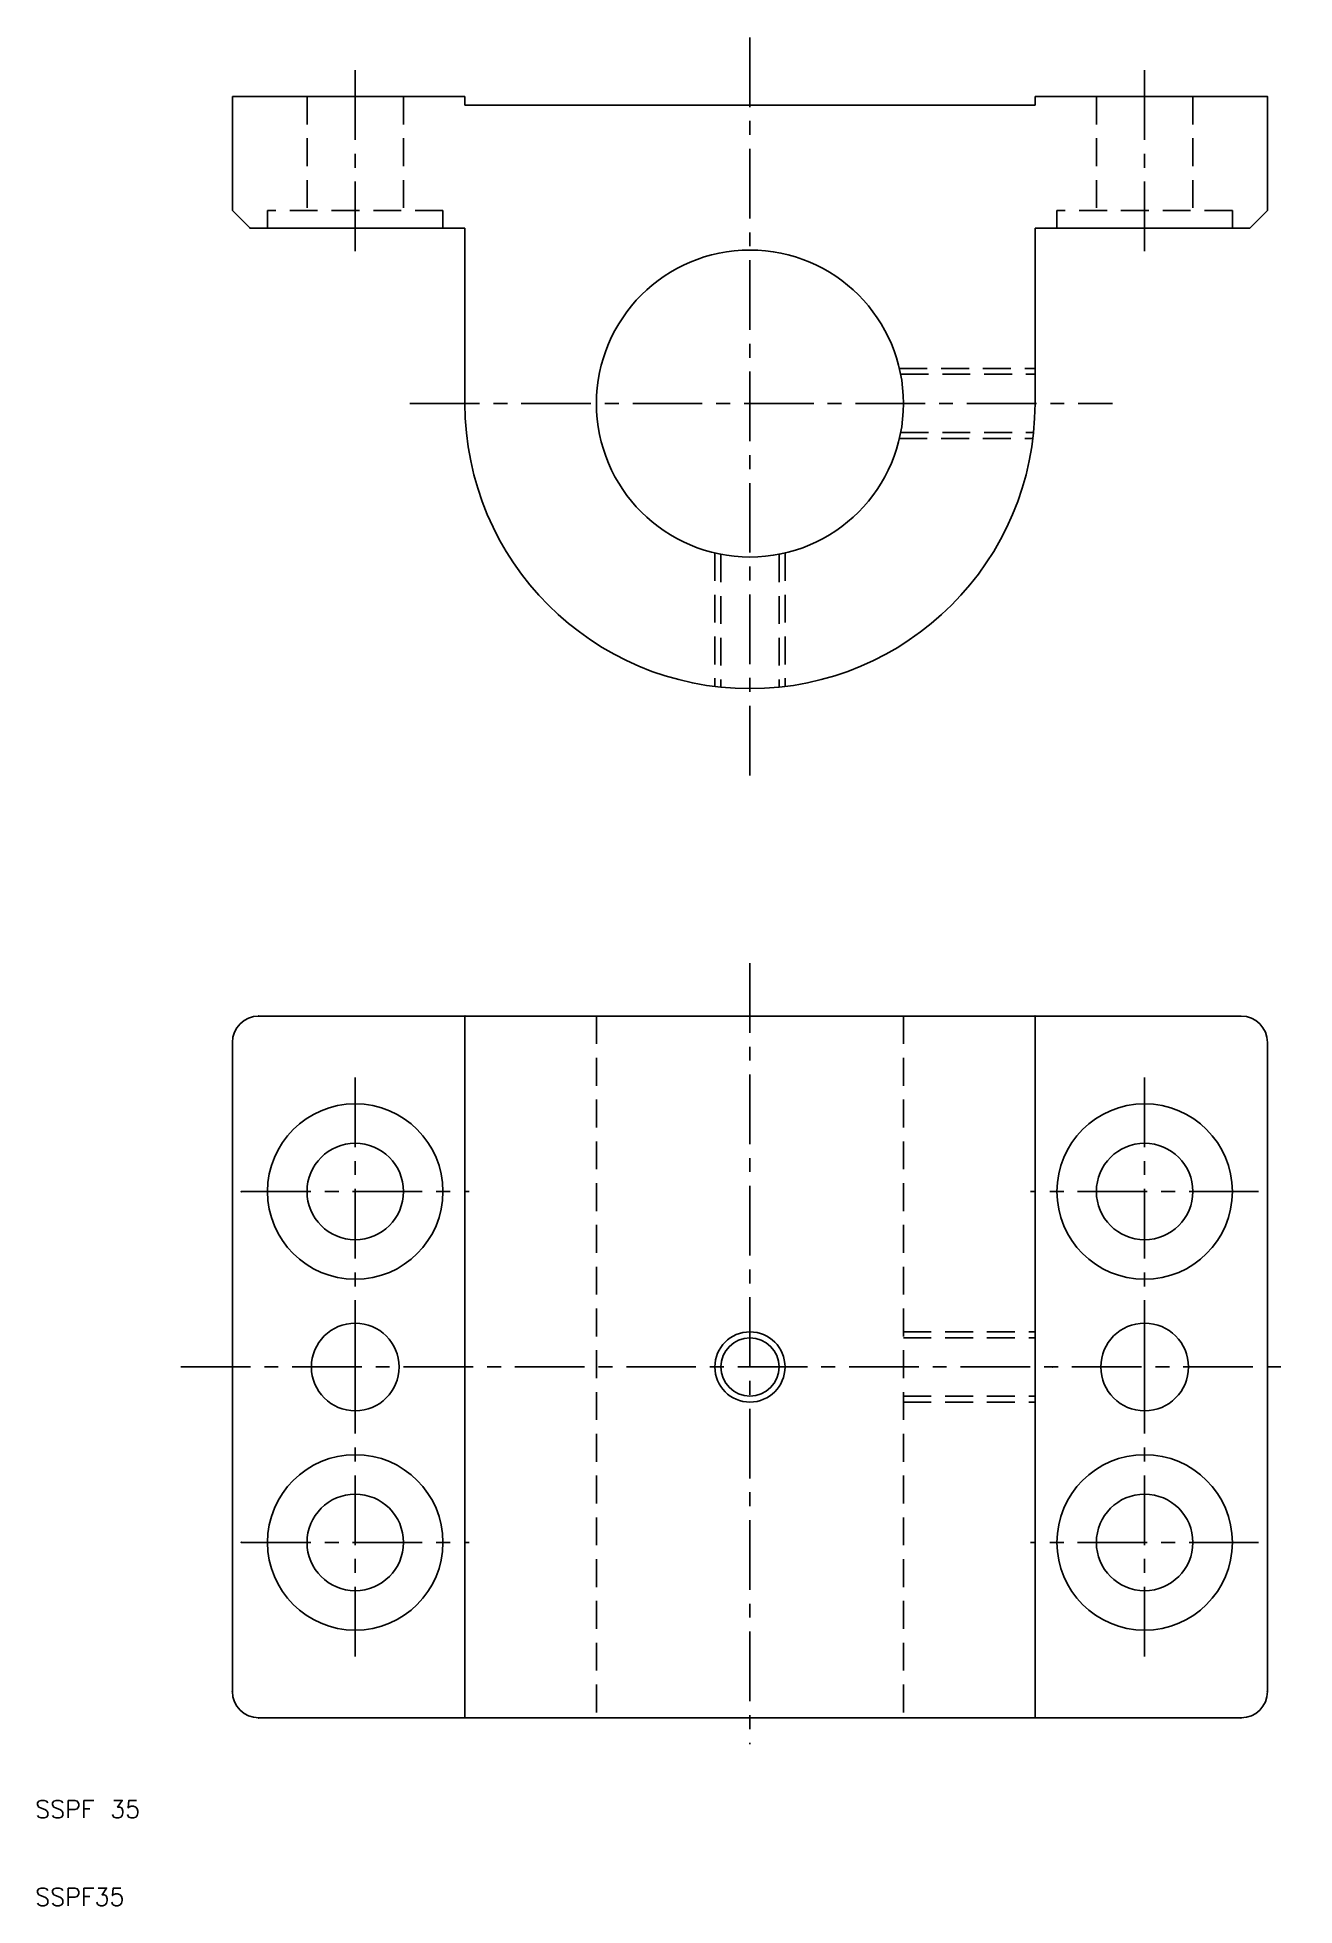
# Model space of a CAD drawing. Extents: x -31 to 112, y 71 to 284.
import ezdxf

# ---------------------------------------------------------------- set-up
doc = ezdxf.new("R2010")
doc.units = 0
doc.header["$LTSCALE"] = 0.25
doc.linetypes.add('CENTER', pattern=[50.8, 31.75, -6.35, 6.35, -6.35])
doc.linetypes.add('DASHED', pattern=[19.05, 12.7, -6.35])
doc.layers.get('0').update_dxf_attribs({"linetype": 'CONTINUOUS'})
doc.layers.add('CENTER', color=1, linetype='CENTER')
doc.styles.get("Standard").update_dxf_attribs({"font": 'txt.shx', "bigfont": 'extfont.shx'})

msp = doc.modelspace()

# ---------------------------------------------------------------- linework, layer by layer
for p, q in [((-9, 276.83), (17.5, 276.83)), ((-9, 276.83), (-9, 263.83)), ((17.5, 276.83), (17.5, 275.83)), ((17.5, 275.83), (82.5, 275.83)), ((82.5, 275.83), (82.5, 276.83)), ((82.5, 276.83), (109, 276.83)), ((109, 276.83), (109, 263.83)), ((-9, 263.83), (-7, 261.83)), ((107, 261.83), (109, 263.83)), ((-7, 261.83), (17.5, 261.83)), ((17.5, 241.83), (17.5, 261.83)), ((82.5, 261.83), (107, 261.83)), ((82.5, 241.83), (82.5, 261.83)), ((-6, 172), (106, 172)), ((17.5, 172), (17.5, 92)), ((82.5, 172), (82.5, 92)), ((-9, 169), (-9, 95)), ((109, 169), (109, 95)), ((-6, 92), (106, 92))]:
    msp.add_line(p, q)
at = {"color": 3, "linetype": 'DASHED'}
for p, q in [((-0.5, 276.83), (-0.5, 263.83)), ((10.5, 276.83), (10.5, 263.83)), ((89.5, 276.83), (89.5, 263.83)), ((100.5, 276.83), (100.5, 263.83)), ((15, 263.83), (-5, 263.83)), ((-5, 263.83), (-5, 261.83)), ((15, 261.83), (15, 263.83)), ((15, 263.83), (15, 261.83)), ((105, 263.83), (85, 263.83)), ((85, 263.83), (85, 261.83)), ((105, 263.83), (105, 261.83)), ((105, 261.83), (105, 263.83)), ((67.04, 245.83), (82.5, 245.83)), ((67.18, 245.16), (82.5, 245.16)), ((67.04, 237.83), (82.25, 237.83)), ((67.18, 238.51), (82.33, 238.51)), ((46, 224.8), (46, 209.58)), ((46.68, 224.65), (46.68, 209.5)), ((53.32, 224.65), (53.32, 209.5)), ((54, 224.8), (54, 209.58)), ((32.5, 172), (32.5, 92)), ((67.5, 172), (67.5, 92)), ((67.5, 136), (82.5, 136)), ((67.5, 135.32), (82.5, 135.32)), ((67.5, 128.68), (82.5, 128.68)), ((67.5, 128), (82.5, 128))]:
    msp.add_line(p, q, dxfattribs=at)
for centre, radius in [((50, 241.83), 17.5), ((5, 152), 10), ((95, 152), 10), ((5, 152), 5.5), ((95, 152), 5.5), ((5, 132), 5), ((95, 132), 5), ((50, 132), 3.32), ((5, 112), 10), ((95, 112), 10), ((5, 112), 5.5), ((95, 112), 5.5)]:
    msp.add_circle(centre, radius)
at = {"color": 3}
msp.add_circle((50, 132), 4, dxfattribs=at)
for centre, radius, start, end in [((50, 241.83), 32.5, 180, 0), ((-6, 169), 3, 90, 180), ((106, 169), 3, 0, 90), ((-6, 95), 3, 180, 270), ((106, 95), 3, 270, 0)]:
    msp.add_arc(centre, radius, start, end)
for p in [(109, 276.83), (109, 276.83), (109, 276.83), (-6, 172), (17.5, 172), (82.5, 172), (-8, 152), (84.5, 132), (-8, 112), (-9, 95), (109, 95), (-6, 92), (106, 92), (106, 92)]:
    msp.add_point(p)
at = {"color": 3, "linetype": 'DASHED'}
msp.add_point((-7, 261.83), dxfattribs=at)
at = {"layer": 'CENTER', "color": 1, "linetype": 'CENTER'}
for p, q in [((50, 283.57), (50, 198.97)), ((5, 279.83), (5, 258.83)), ((95, 279.83), (95, 258.83)), ((11.23, 241.83), (91.33, 241.83)), ((50, 178.04), (50, 89)), ((5, 165), (5, 132)), ((95, 165), (95, 132)), ((-8, 152), (18, 152)), ((108, 152), (82, 152)), ((-14.89, 132), (112.1, 132)), ((5, 99), (5, 132)), ((95, 99), (95, 132)), ((-8, 112), (18, 112)), ((108, 112), (82, 112))]:
    msp.add_line(p, q, dxfattribs=at)

# ---------------------------------------------------------------- texts
for s, p in [('SSPF 35', (-31.5, 80.59)), ('SSPF35', (-31.5, 70.59))]:
    msp.add_text(s, height=2).set_placement(p)

doc.saveas('drawing.dxf')
